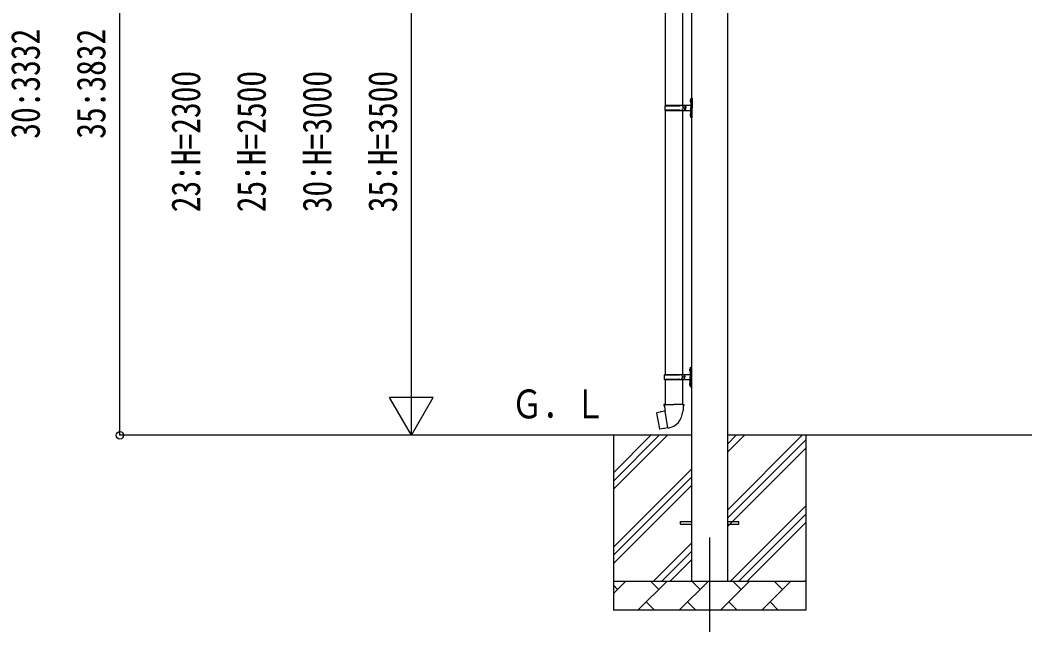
# Model space of a CAD drawing. Units: millimetres, scale not verified. Extents: x -12615 to 12615, y -8910 to 8910.
# Drawn here: x -4044 to -598, y -5632 to -3559 of the extents above; entities that cross this region are included whole.
import ezdxf
from ezdxf.enums import TextEntityAlignment as Align

# ---------------------------------------------------------------- set-up
doc = ezdxf.new("R2010")
doc.units = ezdxf.units.MM
doc.header["$LTSCALE"] = 40
for name, color, linetype in [('0-3_YKK_12', 2, 'Continuous'), ('0-4_YKK_13', 4, 'Continuous'), ('0-5_YKK_A1', 4, 'Continuous'), ('0-6_YKK_D', 6, 'Continuous')]:
    doc.layers.add(name, color=color, linetype=linetype)
doc.styles.add('ＭＳ ゴシック', font='')
doc.styles.get('ＭＳ ゴシック').set_extended_font_data('MS Gothic')

msp = doc.modelspace()

# ---------------------------------------------------------------- linework, layer by layer
at = {"layer": '0-3_YKK_12'}
msp.add_line((-1679.36, -5332.18), (-1679.36, -5832.18), dxfattribs=at)
at = {"layer": '0-4_YKK_13'}
for p, q in [((-1831.86, -2962.74), (-1831.86, -3850.68)), ((-1771.86, -2962.74), (-1771.86, -3850.68)), ((-1832.36, -3852.68), (-1782.03, -3852.68)), ((-1831.36, -3850.68), (-1745.36, -3850.68)), ((-1831.36, -3850.68), (-1831.36, -3852.68)), ((-1772.36, -3850.68), (-1772.36, -3855.18)), ((-1772.36, -3855.18), (-1770.36, -3855.18)), ((-1770.36, -3855.18), (-1770.36, -3859.68)), ((-1770.36, -3864.18), (-1770.36, -3859.68)), ((-1764.36, -3850.68), (-1764.36, -3859.68)), ((-1764.36, -3855.18), (-1761.36, -3855.18)), ((-1764.36, -3868.68), (-1764.36, -3859.68)), ((-1761.36, -3855.18), (-1761.36, -3859.68)), ((-1761.36, -3864.18), (-1761.36, -3859.68)), ((-1745.66, -3833.54), (-1743.62, -3834.53)), ((-1744.39, -3831.53), (-1743.76, -3831.53)), ((-1744.39, -3831.53), (-1744.39, -3839.83)), ((-1744.39, -3839.83), (-1743.76, -3839.83)), ((-1743.76, -3831.53), (-1743.76, -3839.83)), ((-1743.76, -3831.53), (-1743.36, -3831.93)), ((-1743.76, -3839.83), (-1743.36, -3839.43)), ((-1743.62, -3834.53), (-1743.01, -3835.68)), ((-1743.36, -3827.68), (-1740.36, -3826.18)), ((-1743.36, -3827.68), (-1743.36, -3859.68)), ((-1743.36, -3831.93), (-1743.36, -3839.43)), ((-1743.36, -3891.68), (-1743.36, -3859.68)), ((-1740.36, -3826.18), (-1740.36, -3859.68)), ((-1740.36, -3826.18), (-1739.36, -3826.18)), ((-1740.36, -3893.18), (-1740.36, -3859.68)), ((-1739.36, -3826.18), (-1739.36, -3859.68)), ((-1739.36, -3893.18), (-1739.36, -3859.68)), ((-1832.36, -3866.68), (-1782.03, -3866.68)), ((-1831.86, -3868.68), (-1831.86, -4773.18)), ((-1831.36, -3868.68), (-1831.36, -3866.68)), ((-1831.36, -3868.68), (-1745.36, -3868.68)), ((-1772.36, -3868.68), (-1772.36, -3864.18)), ((-1772.36, -3864.18), (-1770.36, -3864.18)), ((-1771.86, -3868.68), (-1771.86, -4773.18)), ((-1764.36, -3864.18), (-1761.36, -3864.18)), ((-1745.66, -3881.54), (-1743.62, -3882.53)), ((-1744.39, -3879.53), (-1743.76, -3879.53)), ((-1744.39, -3879.53), (-1744.39, -3887.83)), ((-1744.39, -3887.83), (-1743.76, -3887.83)), ((-1743.76, -3879.53), (-1743.76, -3887.83)), ((-1743.76, -3879.53), (-1743.36, -3879.93)), ((-1743.76, -3887.83), (-1743.36, -3887.43)), ((-1743.62, -3882.53), (-1743.01, -3883.68)), ((-1743.36, -3879.93), (-1743.36, -3887.43)), ((-1743.36, -3891.68), (-1740.36, -3893.18)), ((-1740.36, -3893.18), (-1739.36, -3893.18)), ((-1746.89, -4754.03), (-1746.26, -4754.03)), ((-1746.89, -4754.03), (-1746.89, -4762.33)), ((-1746.26, -4754.03), (-1746.26, -4762.33)), ((-1746.26, -4754.03), (-1745.86, -4754.43)), ((-1745.86, -4750.18), (-1742.86, -4748.68)), ((-1745.86, -4750.18), (-1745.86, -4782.18)), ((-1745.86, -4754.43), (-1745.86, -4761.93)), ((-1742.86, -4748.68), (-1742.86, -4782.18)), ((-1742.86, -4748.68), (-1741.86, -4748.68)), ((-1741.86, -4748.68), (-1741.86, -4782.18)), ((-1834.86, -4775.18), (-1784.53, -4775.18)), ((-1834.86, -4789.18), (-1784.53, -4789.18)), ((-1833.86, -4773.18), (-1747.86, -4773.18)), ((-1833.86, -4773.18), (-1833.86, -4775.18)), ((-1833.86, -4791.18), (-1833.86, -4789.18)), ((-1774.86, -4773.18), (-1774.86, -4777.68)), ((-1774.86, -4777.68), (-1772.86, -4777.68)), ((-1774.86, -4791.18), (-1774.86, -4786.68)), ((-1774.86, -4786.68), (-1772.86, -4786.68)), ((-1772.86, -4777.68), (-1772.86, -4782.18)), ((-1772.86, -4786.68), (-1772.86, -4782.18)), ((-1766.86, -4773.18), (-1766.86, -4782.18)), ((-1766.86, -4777.68), (-1763.86, -4777.68)), ((-1766.86, -4791.18), (-1766.86, -4782.18)), ((-1766.86, -4786.68), (-1763.86, -4786.68)), ((-1763.86, -4777.68), (-1763.86, -4782.18)), ((-1763.86, -4786.68), (-1763.86, -4782.18)), ((-1748.16, -4756.04), (-1746.12, -4757.03)), ((-1746.89, -4762.33), (-1746.26, -4762.33)), ((-1746.26, -4762.33), (-1745.86, -4761.93)), ((-1746.12, -4757.03), (-1745.51, -4758.18)), ((-1745.86, -4814.18), (-1745.86, -4782.18)), ((-1742.86, -4815.68), (-1742.86, -4782.18)), ((-1741.86, -4815.68), (-1741.86, -4782.18)), ((-1833.86, -4791.18), (-1747.86, -4791.18)), ((-1831.86, -4791.18), (-1831.86, -4876.11)), ((-1771.86, -4791.18), (-1771.86, -4876.11)), ((-1748.16, -4804.04), (-1746.12, -4805.03)), ((-1746.89, -4802.03), (-1746.26, -4802.03)), ((-1746.89, -4802.03), (-1746.89, -4810.33)), ((-1746.89, -4810.33), (-1746.26, -4810.33)), ((-1746.26, -4802.03), (-1746.26, -4810.33)), ((-1746.26, -4802.03), (-1745.86, -4802.43)), ((-1746.26, -4810.33), (-1745.86, -4809.93)), ((-1746.12, -4805.03), (-1745.51, -4806.18)), ((-1745.86, -4802.43), (-1745.86, -4809.93)), ((-1745.86, -4814.18), (-1742.86, -4815.68)), ((-1742.86, -4815.68), (-1741.86, -4815.68)), ((-1833.71, -4876.11), (-1835.86, -4876.89)), ((-1835.86, -4876.89), (-1835.86, -4880.51)), ((-1835.86, -4880.51), (-1833.62, -4881.33)), ((-1833.71, -4876.11), (-1801.86, -4876.11)), ((-1833.71, -4876.11), (-1833.62, -4881.33)), ((-1833.62, -4881.33), (-1833.36, -4896.11)), ((-1770.01, -4876.11), (-1801.86, -4876.11)), ((-1767.86, -4880.51), (-1770.1, -4881.33)), ((-1770.01, -4876.11), (-1767.86, -4876.89)), ((-1767.86, -4876.89), (-1767.86, -4880.51)), ((-1860.32, -4904.56), (-1861.13, -4905.73)), ((-1861.13, -4905.73), (-1851.51, -4960.29)), ((-1832.45, -4899.31), (-1860.32, -4904.56)), ((-1847.58, -4901.96), (-1847.79, -4902.2)), ((-1833.36, -4896.11), (-1832.01, -4898.11)), ((-1822.1, -4956.61), (-1832.23, -4899.13)), ((-1832.21, -4898.31), (-1832.21, -4899.02)), ((-1832.01, -4898.11), (-1832.04, -4898.12)), ((-1771.67, -4898.05), (-1771.75, -4900.21)), ((-1770.36, -4896.11), (-1771.67, -4898.05)), ((-1837.48, -4959.2), (-1837.77, -4959.05)), ((-1821.79, -4957.37), (-1822.03, -4956.71)), ((-1779.36, -5277.68), (-1741.86, -5277.68)), ((-1779.36, -5286.68), (-1779.36, -5277.68)), ((-1779.36, -5286.68), (-1741.86, -5286.68)), ((-1616.86, -5277.68), (-1579.36, -5277.68)), ((-1616.86, -5286.68), (-1579.36, -5286.68)), ((-1579.36, -5286.68), (-1579.36, -5277.68))]:
    msp.add_line(p, q, dxfattribs=at)
for points in [[(-1745.66, -3837.83), (-1743.62, -3836.83), (-1743.01, -3835.68)], [(-1745.66, -3885.83), (-1743.62, -3884.83), (-1743.01, -3883.68)], [(-1748.16, -4760.33), (-1746.12, -4759.33), (-1745.51, -4758.18)], [(-1748.16, -4808.33), (-1746.12, -4807.33), (-1745.51, -4806.18)], [(-1770.01, -4876.11), (-1770.1, -4881.33), (-1770.36, -4896.11)], [(-1845.33, -4901.74), (-1845.61, -4901.59), (-1847.58, -4901.96)], [(-1822.36, -4956.51), (-1850.35, -4961.11), (-1851.51, -4960.29)], [(-1835.3, -4958.64), (-1835.51, -4958.88), (-1837.48, -4959.2)]]:
    msp.add_lwpolyline(points, dxfattribs=at)
for centre, radius, start, end in [((-1783.61, -3859.68), 49.25, 171.82876, 180.00002), ((-1783.61, -3859.68), 49.25, 180.00002, 188.17127), ((-1782.03, -3850.68), 2, 270, 359.99998), ((-1740.06, -3835.68), 6, 136.21765, 223.78235), ((-1745.36, -3848.68), 2, 270, 359.99998), ((-1782.03, -3868.68), 2, 0.00005, 90.00004), ((-1740.06, -3883.68), 6, 136.21765, 223.78235), ((-1745.36, -3870.68), 2, 0.00005, 90.00004), ((-1742.56, -4758.18), 6, 136.21765, 223.78235), ((-1786.11, -4782.18), 49.25, 171.82876, 180.00002), ((-1786.11, -4782.18), 49.25, 180.00002, 188.17127), ((-1784.53, -4773.18), 2, 270, 359.99998), ((-1784.53, -4791.18), 2, 0.00005, 90.00004), ((-1747.86, -4771.18), 2, 270, 359.99998), ((-1742.56, -4806.18), 6, 136.21765, 223.78235), ((-1747.86, -4793.18), 2, 0.00005, 90.00004), ((-1832.51, -4899.02), 0.3, 280.66842, 0), ((-1832.01, -4898.31), 0.2, 100, 180), ((-1832.01, -4898.11), 60.3, 279.96938, 358), ((-1822.32, -4956.81), 0.3, 20, 99.33158), ((-1821.61, -4957.3), 0.2, 200, 279.96938)]:
    msp.add_arc(centre, radius, start, end, dxfattribs=at)
at = {"layer": '0-5_YKK_A1'}
for p, q in [((-1741.86, -2685.18), (-1741.86, -5482.18)), ((-1616.86, -5482.18), (-1616.86, -2685.18)), ((-1741.86, -4982.18), (-2540.02, -4982.18)), ((-2009.36, -4982.18), (-2009.36, -5582.18)), ((-2009.36, -5167.23), (-1824.31, -4982.18)), ((-2009.36, -5138.95), (-1852.59, -4982.18)), ((-2009.36, -5110.67), (-1880.88, -4982.18)), ((-241.86, -4982.18), (-1616.86, -4982.18)), ((-1616.86, -5237.28), (-1361.76, -4982.18)), ((-1616.86, -5039.29), (-1559.75, -4982.18)), ((-1616.86, -5011.01), (-1588.04, -4982.18)), ((-1349.36, -4982.18), (-1349.36, -5582.18)), ((-1616.86, -5265.57), (-1349.36, -4998.07)), ((-1616.86, -5293.85), (-1349.36, -5026.35)), ((-2009.36, -5365.22), (-1741.86, -5097.72)), ((-2009.36, -5393.51), (-1741.86, -5126.01)), ((-2009.36, -5421.79), (-1741.86, -5154.29)), ((-1607.2, -5482.18), (-1349.36, -5224.34)), ((-1578.92, -5482.18), (-1349.36, -5252.62)), ((-1550.63, -5482.18), (-1349.36, -5280.91)), ((-1871.76, -5482.18), (-1741.86, -5352.28)), ((-1843.48, -5482.18), (-1741.86, -5380.57)), ((-1815.19, -5482.18), (-1741.86, -5408.85)), ((-1352.64, -5482.18), (-1349.36, -5478.9)), ((-2009.36, -5482.18), (-1349.36, -5482.18)), ((-2009.36, -5525.08), (-1966.47, -5482.18)), ((-1995.02, -5510.74), (-2009.36, -5496.4)), ((-1925.05, -5582.18), (-1825.05, -5482.18)), ((-1853.6, -5510.74), (-1882.15, -5482.18)), ((-1783.62, -5582.18), (-1683.62, -5482.18)), ((-1712.18, -5510.74), (-1740.73, -5482.18)), ((-1642.2, -5582.18), (-1542.2, -5482.18)), ((-1570.76, -5510.74), (-1599.31, -5482.18)), ((-1500.78, -5582.18), (-1400.78, -5482.18)), ((-1429.33, -5510.74), (-1457.89, -5482.18)), ((-1349.36, -5582.18), (-2009.36, -5582.18)), ((-1896.49, -5553.63), (-1867.94, -5582.18)), ((-1755.07, -5553.63), (-1726.52, -5582.18)), ((-1613.65, -5553.63), (-1585.1, -5582.18)), ((-1472.23, -5553.63), (-1443.67, -5582.18))]:
    msp.add_line(p, q, dxfattribs=at)
at = {"layer": '0-6_YKK_D'}
for p, q in [((-3701.96, -4982.18), (-3701.96, -2350.57)), ((-2701.96, -4832.18), (-2701.96, -2832.18)), ((-2701.96, -4982.18), (-2701.96, -4722.38)), ((-2701.96, -4982.18), (-2776.96, -4852.28)), ((-2626.96, -4852.28), (-2776.96, -4852.28)), ((-2701.96, -4982.18), (-2626.96, -4852.28)), ((-2506, -4982.18), (-3702.96, -4982.18)), ((-2506, -4982.18), (-2702.96, -4982.18))]:
    msp.add_line(p, q, dxfattribs=at)
msp.add_circle((-3701.96, -4982.18), 12.75, dxfattribs=at)

# ---------------------------------------------------------------- texts
at = {"layer": '0-5_YKK_A1', "style": 'ＭＳ ゴシック', "width": 0.8}
msp.add_text('Ｇ．Ｌ', height=98.97, dxfattribs=at).set_placement((-2359.31, -4953.73), align=Align.BOTTOM_LEFT)
at = {"layer": '0-6_YKK_D', "style": 'ＭＳ ゴシック', "width": 0.8}
for s, p in [('30:3332', (-3946.96, -3965.18)), ('35:3832', (-3721.96, -3965.18)), ('23:H=2300', (-3396.96, -4217.38)), ('25:H=2500', (-3171.96, -4217.38)), ('30:H=3000', (-2946.96, -4217.38)), ('35:H=3500', (-2721.96, -4217.38))]:
    msp.add_text(s, height=98.97, rotation=90, dxfattribs=at).set_placement(p, align=Align.BOTTOM_LEFT)

doc.saveas('drawing.dxf')
